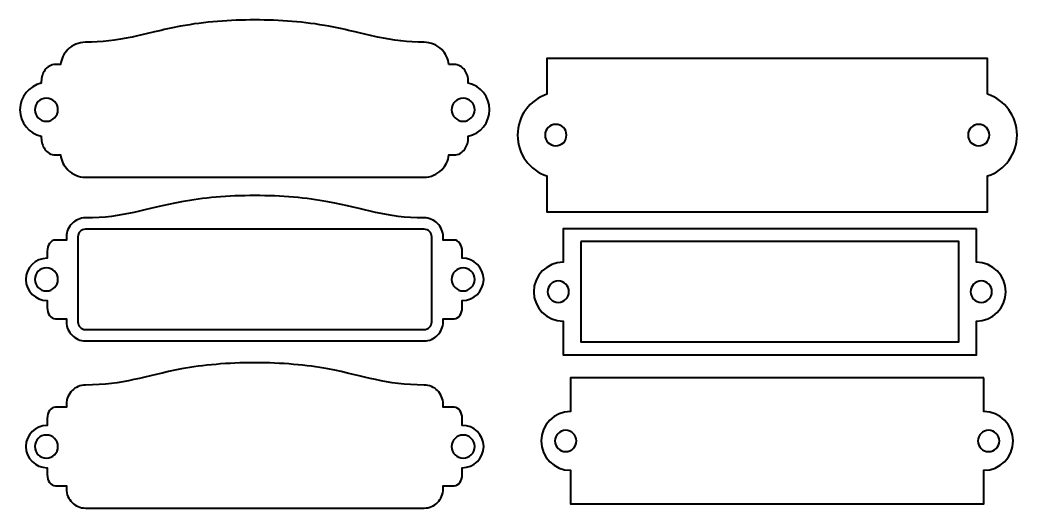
# Model space of a CAD drawing. Header units: millimetres. Extents: x -104 to 102, y -131 to 116.
# Drawn here: x -101.9 to 101.8, y -131.1 to -31.4 of the extents above; entities that cross this region are included whole.
import ezdxf

# ---------------------------------------------------------------- set-up
doc = ezdxf.new("R2010")
doc.units = ezdxf.units.MM
doc.header["$MEASUREMENT"] = 0
doc.layers.add('Layer 1', color=7, linetype='Continuous')

msp = doc.modelspace()

# ---------------------------------------------------------------- linework, layer by layer
at = {"layer": 'Layer 1', "color": 33, "lineweight": 40}
msp.add_open_spline([(-14.269, -40.5094), (-14.269, -40.5094), (-13.2005, -40.5094), (-13.2005, -40.5094), (-13.2005, -40.5094), (-12.3185, -40.5094), (-11.5521, -40.9818), (-11.0422, -41.6851), (-11.0422, -41.6851), (-10.5555, -42.3553), (-10.3217, -43.1948), (-10.3217, -44.0184), (-10.3217, -44.0184), (-10.3217, -44.0184), (-10.3217, -44.3439), (-10.3217, -44.3439), (-10.3217, -44.3439), (-7.8401, -44.8833), (-5.9549, -47.1203), (-5.9549, -49.756), (-5.9549, -49.756), (-5.9549, -52.4022), (-7.8376, -54.6196), (-10.3217, -55.1636), (-10.3217, -55.1636), (-10.3217, -55.1636), (-10.3217, -55.4938), (-10.3217, -55.4938), (-10.3217, -55.4938), (-10.3217, -56.3171), (-10.5555, -57.1567), (-11.0422, -57.8274), (-11.0422, -57.8274), (-11.5521, -58.5303), (-12.3185, -59.0027), (-13.2005, -59.0027), (-13.2005, -59.0027), (-13.2005, -59.0027), (-14.269, -59.0027), (-14.269, -59.0027), (-14.269, -59.0027), (-14.3975, -60.1472), (-14.9116, -61.2152), (-15.7346, -62.038), (-15.7346, -62.038), (-16.6919, -62.9952), (-17.9812, -63.5347), (-19.3364, -63.5347), (-19.3364, -63.5347), (-19.3364, -63.5347), (-88.4982, -63.5347), (-88.4982, -63.5347), (-88.4982, -63.5347), (-89.8531, -63.5347), (-91.1429, -62.9952), (-92.1, -62.038), (-92.1, -62.038), (-92.9231, -61.2152), (-93.4372, -60.1472), (-93.5657, -59.0027), (-93.5657, -59.0027), (-93.5657, -59.0027), (-94.634, -59.0027), (-94.634, -59.0027), (-94.634, -59.0027), (-95.5161, -59.0027), (-96.2824, -58.5303), (-96.7927, -57.8273), (-96.7927, -57.8273), (-97.279, -57.1567), (-97.5129, -56.3171), (-97.5129, -55.4938), (-97.5129, -55.4938), (-97.5129, -55.4938), (-97.5129, -55.1636), (-97.5129, -55.1636), (-97.5129, -55.1636), (-99.9968, -54.6196), (-101.8797, -52.4019), (-101.8797, -49.756), (-101.8797, -49.756), (-101.8797, -47.1163), (-99.9986, -44.8872), (-97.5129, -44.3459), (-97.5129, -44.3459), (-97.5129, -44.3459), (-97.5129, -44.0184), (-97.5129, -44.0184), (-97.5129, -44.0184), (-97.5129, -43.1948), (-97.279, -42.3553), (-96.7927, -41.6851), (-96.7927, -41.6851), (-96.2826, -40.9818), (-95.5161, -40.5094), (-94.634, -40.5094), (-94.634, -40.5094), (-94.634, -40.5094), (-93.5657, -40.5094), (-93.5657, -40.5094), (-93.5657, -40.5094), (-93.4372, -39.3651), (-92.9231, -38.2968), (-92.1, -37.474), (-92.1, -37.474), (-91.1429, -36.5168), (-89.8531, -35.9775), (-88.4982, -35.9775), (-88.4982, -35.9775), (-85.2162, -35.9775), (-82.1933, -35.6103), (-78.9912, -34.9232), (-78.9912, -34.9232), (-77.4531, -34.5932), (-75.925, -34.2146), (-74.3942, -33.852), (-74.3942, -33.852), (-72.6276, -33.4335), (-70.8595, -33.0398), (-69.0744, -32.7069), (-69.0744, -32.7069), (-64.1205, -31.7823), (-58.9523, -31.4168), (-53.9173, -31.4168), (-53.9173, -31.4168), (-48.8822, -31.4168), (-43.7141, -31.7823), (-38.7603, -32.7069), (-38.7603, -32.7069), (-36.9754, -33.0398), (-35.2075, -33.4335), (-33.4404, -33.852), (-33.4404, -33.852), (-31.9097, -34.2146), (-30.3816, -34.5932), (-28.8436, -34.9232), (-28.8436, -34.9232), (-25.6413, -35.6103), (-22.6184, -35.9775), (-19.3364, -35.9775), (-19.3364, -35.9775), (-17.9812, -35.9775), (-16.6919, -36.5168), (-15.7346, -37.474), (-15.7346, -37.474), (-14.9116, -38.2968), (-14.3976, -39.3651), (-14.269, -40.5094)], degree=3, knots=[0, 0, 0, 0, 0.02702703, 0.02702703, 0.02702703, 0.02702703, 0.05405405, 0.05405405, 0.05405405, 0.05405405, 0.08108108, 0.08108108, 0.08108108, 0.08108108, 0.10810811, 0.10810811, 0.10810811, 0.10810811, 0.13513514, 0.13513514, 0.13513514, 0.13513514, 0.16216216, 0.16216216, 0.16216216, 0.16216216, 0.18918919, 0.18918919, 0.18918919, 0.18918919, 0.21621622, 0.21621622, 0.21621622, 0.21621622, 0.24324324, 0.24324324, 0.24324324, 0.24324324, 0.27027027, 0.27027027, 0.27027027, 0.27027027, 0.2972973, 0.2972973, 0.2972973, 0.2972973, 0.32432432, 0.32432432, 0.32432432, 0.32432432, 0.35135135, 0.35135135, 0.35135135, 0.35135135, 0.37837838, 0.37837838, 0.37837838, 0.37837838, 0.40540541, 0.40540541, 0.40540541, 0.40540541, 0.43243243, 0.43243243, 0.43243243, 0.43243243, 0.45945946, 0.45945946, 0.45945946, 0.45945946, 0.48648649, 0.48648649, 0.48648649, 0.48648649, 0.51351351, 0.51351351, 0.51351351, 0.51351351, 0.54054054, 0.54054054, 0.54054054, 0.54054054, 0.56756757, 0.56756757, 0.56756757, 0.56756757, 0.59459459, 0.59459459, 0.59459459, 0.59459459, 0.62162162, 0.62162162, 0.62162162, 0.62162162, 0.64864865, 0.64864865, 0.64864865, 0.64864865, 0.67567568, 0.67567568, 0.67567568, 0.67567568, 0.7027027, 0.7027027, 0.7027027, 0.7027027, 0.72972973, 0.72972973, 0.72972973, 0.72972973, 0.75675676, 0.75675676, 0.75675676, 0.75675676, 0.78378378, 0.78378378, 0.78378378, 0.78378378, 0.81081081, 0.81081081, 0.81081081, 0.81081081, 0.83783784, 0.83783784, 0.83783784, 0.83783784, 0.86486486, 0.86486486, 0.86486486, 0.86486486, 0.89189189, 0.89189189, 0.89189189, 0.89189189, 0.91891892, 0.91891892, 0.91891892, 0.91891892, 0.94594595, 0.94594595, 0.94594595, 0.94594595, 0.97297297, 0.97297297, 0.97297297, 0.97297297, 1, 1, 1, 1], dxfattribs=at)
at = {"layer": 'Layer 1', "color": 73, "lineweight": 40}
msp.add_open_spline([(95.763, -46.5893), (99.2525, -47.7601), (101.7676, -51.0575), (101.7676, -54.9406), (101.7676, -54.9406), (101.7676, -58.8235), (99.2525, -62.1206), (95.763, -63.2914), (95.763, -63.2914), (95.763, -63.2914), (95.763, -70.6092), (95.763, -70.6092), (95.763, -70.6092), (95.763, -70.6092), (5.751, -70.6092), (5.751, -70.6092), (5.751, -70.6092), (5.751, -70.6092), (5.751, -63.2914), (5.751, -63.2914), (5.751, -63.2914), (2.2617, -62.1206), (-0.2536, -58.8235), (-0.2536, -54.9406), (-0.2536, -54.9406), (-0.2536, -51.0575), (2.2616, -47.7602), (5.751, -46.5893), (5.751, -46.5893), (5.751, -46.5893), (5.751, -39.2717), (5.751, -39.2717), (5.751, -39.2717), (5.751, -39.2717), (95.763, -39.2717), (95.763, -39.2717), (95.763, -39.2717), (95.763, -39.2717), (95.763, -46.5893), (95.763, -46.5893)], degree=3, knots=[0, 0, 0, 0, 0.1, 0.1, 0.1, 0.1, 0.2, 0.2, 0.2, 0.2, 0.3, 0.3, 0.3, 0.3, 0.4, 0.4, 0.4, 0.4, 0.5, 0.5, 0.5, 0.5, 0.6, 0.6, 0.6, 0.6, 0.7, 0.7, 0.7, 0.7, 0.8, 0.8, 0.8, 0.8, 0.9, 0.9, 0.9, 0.9, 1, 1, 1, 1], dxfattribs=at)
at = {"layer": 'Layer 1', "color": 7, "lineweight": 40}
for points, knots in [([(-96.478, -47.3978), (-95.1757, -47.3978), (-94.1196, -48.4538), (-94.1196, -49.756), (-94.1196, -49.756), (-94.1196, -51.0582), (-95.1757, -52.1139), (-96.478, -52.1139), (-96.478, -52.1139), (-97.7796, -52.1139), (-98.8359, -51.0582), (-98.8359, -49.756), (-98.8359, -49.756), (-98.8359, -48.4538), (-97.7796, -47.3978), (-96.478, -47.3978)], [0, 0, 0, 0, 0.25, 0.25, 0.25, 0.25, 0.5, 0.5, 0.5, 0.5, 0.75, 0.75, 0.75, 0.75, 1, 1, 1, 1]), ([(-11.3567, -47.3978), (-10.055, -47.3978), (-8.9986, -48.4538), (-8.9986, -49.756), (-8.9986, -49.756), (-8.9986, -51.0582), (-10.055, -52.1139), (-11.3567, -52.1139), (-11.3567, -52.1139), (-12.659, -52.1139), (-13.715, -51.0582), (-13.715, -49.756), (-13.715, -49.756), (-13.715, -48.4538), (-12.659, -47.3978), (-11.3567, -47.3978)], [0, 0, 0, 0, 0.25, 0.25, 0.25, 0.25, 0.5, 0.5, 0.5, 0.5, 0.75, 0.75, 0.75, 0.75, 1, 1, 1, 1]), ([(7.5654, -52.7517), (8.7737, -52.7517), (9.754, -53.7316), (9.754, -54.9406), (9.754, -54.9406), (9.754, -56.1491), (8.7737, -57.1293), (7.5654, -57.1293), (7.5654, -57.1293), (6.3567, -57.1293), (5.3767, -56.1491), (5.3767, -54.9406), (5.3767, -54.9406), (5.3767, -53.7316), (6.3567, -52.7517), (7.5654, -52.7517)], [0, 0, 0, 0, 0.25, 0.25, 0.25, 0.25, 0.5, 0.5, 0.5, 0.5, 0.75, 0.75, 0.75, 0.75, 1, 1, 1, 1]), ([(7.5654, -52.7517), (8.7737, -52.7517), (9.754, -53.7316), (9.754, -54.9406), (9.754, -54.9406), (9.754, -56.1491), (8.7737, -57.1293), (7.5654, -57.1293), (7.5654, -57.1293), (6.3567, -57.1293), (5.3767, -56.1491), (5.3767, -54.9406), (5.3767, -54.9406), (5.3767, -53.7316), (6.3567, -52.7517), (7.5654, -52.7517)], [0, 0, 0, 0, 0.25, 0.25, 0.25, 0.25, 0.5, 0.5, 0.5, 0.5, 0.75, 0.75, 0.75, 0.75, 1, 1, 1, 1]), ([(7.5654, -52.7517), (8.7738, -52.7517), (9.754, -53.7316), (9.754, -54.9406), (9.754, -54.9406), (9.754, -56.149), (8.7738, -57.1293), (7.5654, -57.1293), (7.5654, -57.1293), (6.3567, -57.1293), (5.3767, -56.149), (5.3767, -54.9406), (5.3767, -54.9406), (5.3767, -53.7316), (6.3567, -52.7517), (7.5654, -52.7517)], [0, 0, 0, 0, 0.25, 0.25, 0.25, 0.25, 0.5, 0.5, 0.5, 0.5, 0.75, 0.75, 0.75, 0.75, 1, 1, 1, 1]), ([(93.9491, -52.7517), (95.1573, -52.7517), (96.1374, -53.7316), (96.1374, -54.9406), (96.1374, -54.9406), (96.1374, -56.1491), (95.1573, -57.1293), (93.9491, -57.1293), (93.9491, -57.1293), (92.7398, -57.1293), (91.7601, -56.1491), (91.7601, -54.9406), (91.7601, -54.9406), (91.7601, -53.7316), (92.7398, -52.7517), (93.9491, -52.7517)], [0, 0, 0, 0, 0.25, 0.25, 0.25, 0.25, 0.5, 0.5, 0.5, 0.5, 0.75, 0.75, 0.75, 0.75, 1, 1, 1, 1]), ([(93.9491, -52.7517), (95.1573, -52.7517), (96.1374, -53.7316), (96.1374, -54.9406), (96.1374, -54.9406), (96.1374, -56.1491), (95.1573, -57.1293), (93.9491, -57.1293), (93.9491, -57.1293), (92.7398, -57.1293), (91.7601, -56.1491), (91.7601, -54.9406), (91.7601, -54.9406), (91.7601, -53.7316), (92.7398, -52.7517), (93.9491, -52.7517)], [0, 0, 0, 0, 0.25, 0.25, 0.25, 0.25, 0.5, 0.5, 0.5, 0.5, 0.75, 0.75, 0.75, 0.75, 1, 1, 1, 1]), ([(93.9489, -52.7517), (95.1572, -52.7517), (96.1374, -53.7316), (96.1374, -54.9406), (96.1374, -54.9406), (96.1374, -56.149), (95.1572, -57.1293), (93.9489, -57.1293), (93.9489, -57.1293), (92.7399, -57.1293), (91.7602, -56.149), (91.7602, -54.9406), (91.7602, -54.9406), (91.7602, -53.7316), (92.7399, -52.7517), (93.9489, -52.7517)], [0, 0, 0, 0, 0.25, 0.25, 0.25, 0.25, 0.5, 0.5, 0.5, 0.5, 0.75, 0.75, 0.75, 0.75, 1, 1, 1, 1]), ([(-88.4982, -74.1825), (-88.4982, -74.1825), (-19.3365, -74.1825), (-19.3365, -74.1825), (-19.3365, -74.1825), (-18.4818, -74.1825), (-17.7828, -74.8816), (-17.7828, -75.7364), (-17.7828, -75.7364), (-17.7828, -75.7364), (-17.7828, -93.0962), (-17.7828, -93.0962), (-17.7828, -93.0962), (-17.7828, -93.9503), (-18.4818, -94.6494), (-19.3365, -94.6494), (-19.3365, -94.6494), (-19.3365, -94.6494), (-88.4982, -94.6494), (-88.4982, -94.6494), (-88.4982, -94.6494), (-89.353, -94.6494), (-90.052, -93.9503), (-90.052, -93.0962), (-90.052, -93.0962), (-90.052, -93.0962), (-90.052, -75.7364), (-90.052, -75.7364), (-90.052, -75.7364), (-90.052, -74.8816), (-89.353, -74.1825), (-88.4982, -74.1825)], [0, 0, 0, 0, 0.125, 0.125, 0.125, 0.125, 0.25, 0.25, 0.25, 0.25, 0.375, 0.375, 0.375, 0.375, 0.5, 0.5, 0.5, 0.5, 0.625, 0.625, 0.625, 0.625, 0.75, 0.75, 0.75, 0.75, 0.875, 0.875, 0.875, 0.875, 1, 1, 1, 1]), ([(12.6498, -76.6974), (12.6498, -76.6974), (89.8718, -76.6974), (89.8718, -76.6974), (89.8718, -76.6974), (89.8718, -76.6974), (89.8718, -97.1661), (89.8718, -97.1661), (89.8718, -97.1661), (89.8718, -97.1661), (12.6498, -97.1661), (12.6498, -97.1661), (12.6498, -97.1661), (12.6498, -97.1661), (12.6498, -76.6974), (12.6498, -76.6974)], [0, 0, 0, 0, 0.25, 0.25, 0.25, 0.25, 0.5, 0.5, 0.5, 0.5, 0.75, 0.75, 0.75, 0.75, 1, 1, 1, 1]), ([(-96.4781, -82.058), (-95.1758, -82.058), (-94.1197, -83.1139), (-94.1197, -84.4161), (-94.1197, -84.4161), (-94.1197, -85.7183), (-95.1758, -86.774), (-96.4781, -86.774), (-96.4781, -86.774), (-97.7797, -86.774), (-98.836, -85.7183), (-98.836, -84.4161), (-98.836, -84.4161), (-98.836, -83.1139), (-97.7797, -82.058), (-96.4781, -82.058)], [0, 0, 0, 0, 0.25, 0.25, 0.25, 0.25, 0.5, 0.5, 0.5, 0.5, 0.75, 0.75, 0.75, 0.75, 1, 1, 1, 1]), ([(-11.3568, -82.058), (-10.055, -82.058), (-8.9987, -83.1139), (-8.9987, -84.4161), (-8.9987, -84.4161), (-8.9987, -85.7183), (-10.055, -86.774), (-11.3568, -86.774), (-11.3568, -86.774), (-12.6591, -86.774), (-13.715, -85.7183), (-13.715, -84.4161), (-13.715, -84.4161), (-13.715, -83.1139), (-12.6591, -82.058), (-11.3568, -82.058)], [0, 0, 0, 0, 0.25, 0.25, 0.25, 0.25, 0.5, 0.5, 0.5, 0.5, 0.75, 0.75, 0.75, 0.75, 1, 1, 1, 1]), ([(8.0692, -84.743), (9.2775, -84.743), (10.2578, -85.7229), (10.2578, -86.9319), (10.2578, -86.9319), (10.2578, -88.1404), (9.2775, -89.1206), (8.0692, -89.1206), (8.0692, -89.1206), (6.8605, -89.1206), (5.8805, -88.1404), (5.8805, -86.9319), (5.8805, -86.9319), (5.8805, -85.7229), (6.8605, -84.743), (8.0692, -84.743)], [0, 0, 0, 0, 0.25, 0.25, 0.25, 0.25, 0.5, 0.5, 0.5, 0.5, 0.75, 0.75, 0.75, 0.75, 1, 1, 1, 1]), ([(94.4529, -84.743), (95.6611, -84.743), (96.6412, -85.7229), (96.6412, -86.9319), (96.6412, -86.9319), (96.6412, -88.1404), (95.6611, -89.1206), (94.4529, -89.1206), (94.4529, -89.1206), (93.2436, -89.1206), (92.2639, -88.1404), (92.2639, -86.9319), (92.2639, -86.9319), (92.2639, -85.7229), (93.2436, -84.743), (94.4529, -84.743)], [0, 0, 0, 0, 0.25, 0.25, 0.25, 0.25, 0.5, 0.5, 0.5, 0.5, 0.75, 0.75, 0.75, 0.75, 1, 1, 1, 1]), ([(9.5806, -115.2229), (10.7889, -115.2229), (11.7692, -116.2028), (11.7692, -117.4118), (11.7692, -117.4118), (11.7692, -118.6203), (10.7889, -119.6005), (9.5806, -119.6005), (9.5806, -119.6005), (8.3719, -119.6005), (7.3919, -118.6203), (7.3919, -117.4118), (7.3919, -117.4118), (7.3919, -116.2028), (8.3719, -115.2229), (9.5806, -115.2229)], [0, 0, 0, 0, 0.25, 0.25, 0.25, 0.25, 0.5, 0.5, 0.5, 0.5, 0.75, 0.75, 0.75, 0.75, 1, 1, 1, 1]), ([(95.9643, -115.2229), (97.1725, -115.2229), (98.1526, -116.2028), (98.1526, -117.4118), (98.1526, -117.4118), (98.1526, -118.6203), (97.1725, -119.6005), (95.9643, -119.6005), (95.9643, -119.6005), (94.755, -119.6005), (93.7753, -118.6203), (93.7753, -117.4118), (93.7753, -117.4118), (93.7753, -116.2028), (94.755, -115.2229), (95.9643, -115.2229)], [0, 0, 0, 0, 0.25, 0.25, 0.25, 0.25, 0.5, 0.5, 0.5, 0.5, 0.75, 0.75, 0.75, 0.75, 1, 1, 1, 1]), ([(-96.4781, -116.2015), (-95.1758, -116.2015), (-94.1197, -117.2575), (-94.1197, -118.5597), (-94.1197, -118.5597), (-94.1197, -119.8619), (-95.1758, -120.9176), (-96.4781, -120.9176), (-96.4781, -120.9176), (-97.7797, -120.9176), (-98.836, -119.8619), (-98.836, -118.5597), (-98.836, -118.5597), (-98.836, -117.2575), (-97.7797, -116.2015), (-96.4781, -116.2015)], [0, 0, 0, 0, 0.25, 0.25, 0.25, 0.25, 0.5, 0.5, 0.5, 0.5, 0.75, 0.75, 0.75, 0.75, 1, 1, 1, 1]), ([(-11.3568, -116.2015), (-10.055, -116.2015), (-8.9987, -117.2575), (-8.9987, -118.5597), (-8.9987, -118.5597), (-8.9987, -119.8619), (-10.055, -120.9176), (-11.3568, -120.9176), (-11.3568, -120.9176), (-12.6591, -120.9176), (-13.715, -119.8619), (-13.715, -118.5597), (-13.715, -118.5597), (-13.715, -117.2575), (-12.6591, -116.2015), (-11.3568, -116.2015)], [0, 0, 0, 0, 0.25, 0.25, 0.25, 0.25, 0.5, 0.5, 0.5, 0.5, 0.75, 0.75, 0.75, 0.75, 1, 1, 1, 1])]:
    msp.add_open_spline(points, degree=3, knots=knots, dxfattribs=at)
at = {"layer": 'Layer 1', "color": 40, "lineweight": 40}
msp.add_open_spline([(-88.4982, -71.8515), (-80.6563, -71.8515), (-76.4903, -69.9864), (-68.8517, -68.5607), (-68.8517, -68.5607), (-64.5484, -67.7574), (-59.4213, -67.2911), (-53.9174, -67.2911), (-53.9174, -67.2911), (-48.4134, -67.2911), (-43.2866, -67.7574), (-38.9833, -68.5607), (-38.9833, -68.5607), (-31.3446, -69.9864), (-27.1785, -71.8515), (-19.3365, -71.8515), (-19.3365, -71.8515), (-18.2683, -71.8515), (-17.297, -72.2885), (-16.593, -72.9925), (-16.593, -72.9925), (-15.889, -73.6965), (-15.4517, -74.6678), (-15.4517, -75.7364), (-15.4517, -75.7364), (-15.4517, -75.7364), (-15.4517, -76.3836), (-15.4517, -76.3836), (-15.4517, -76.3836), (-15.4517, -76.3836), (-13.2006, -76.3836), (-13.2006, -76.3836), (-13.2006, -76.3836), (-12.7428, -76.3836), (-12.3265, -76.6417), (-12.0248, -77.0578), (-12.0248, -77.0578), (-11.7231, -77.4737), (-11.5357, -78.0475), (-11.5357, -78.6784), (-11.5357, -78.6784), (-11.5357, -78.6784), (-11.5357, -80.095), (-11.5357, -80.095), (-11.5357, -80.095), (-9.1491, -80.0617), (-7.1692, -82.0368), (-7.1692, -84.4161), (-7.1692, -84.4161), (-7.1692, -86.8085), (-9.1477, -88.7539), (-11.5357, -88.737), (-11.5357, -88.737), (-11.5357, -88.737), (-11.5357, -90.1539), (-11.5357, -90.1539), (-11.5357, -90.1539), (-11.5357, -90.7847), (-11.7231, -91.3588), (-12.0248, -91.7743), (-12.0248, -91.7743), (-12.3265, -92.1904), (-12.7428, -92.4486), (-13.2006, -92.4486), (-13.2006, -92.4486), (-13.2006, -92.4486), (-15.4517, -92.4486), (-15.4517, -92.4486), (-15.4517, -92.4486), (-15.4517, -92.4486), (-15.4517, -93.0962), (-15.4517, -93.0962), (-15.4517, -93.0962), (-15.4517, -94.1646), (-15.889, -95.1356), (-16.593, -95.8397), (-16.593, -95.8397), (-17.297, -96.5439), (-18.2683, -96.9806), (-19.3365, -96.9806), (-19.3365, -96.9806), (-19.3365, -96.9806), (-53.9174, -96.9806), (-53.9174, -96.9806), (-53.9174, -96.9806), (-53.9174, -96.9806), (-88.4982, -96.9806), (-88.4982, -96.9806), (-88.4982, -96.9806), (-89.5664, -96.9806), (-90.5378, -96.5439), (-91.2416, -95.8397), (-91.2416, -95.8397), (-91.9455, -95.1356), (-92.3831, -94.1646), (-92.3831, -93.0962), (-92.3831, -93.0962), (-92.3831, -93.0962), (-92.3831, -92.4486), (-92.3831, -92.4486), (-92.3831, -92.4486), (-92.3831, -92.4486), (-94.6341, -92.4486), (-94.6341, -92.4486), (-94.6341, -92.4486), (-95.0918, -92.4486), (-95.5082, -92.1904), (-95.8099, -91.7743), (-95.8099, -91.7743), (-96.1116, -91.3588), (-96.2991, -90.7847), (-96.2991, -90.1539), (-96.2991, -90.1539), (-96.2991, -90.1539), (-96.2991, -88.737), (-96.2991, -88.737), (-96.2991, -88.737), (-98.6871, -88.7539), (-100.6655, -86.8083), (-100.6655, -84.4161), (-100.6655, -84.4161), (-100.6655, -82.0463), (-98.7147, -80.0945), (-96.3445, -80.0945), (-96.3445, -80.0945), (-96.3291, -80.0945), (-96.3141, -80.095), (-96.2991, -80.095), (-96.2991, -80.095), (-96.2991, -80.095), (-96.2991, -78.6784), (-96.2991, -78.6784), (-96.2991, -78.6784), (-96.2991, -78.0475), (-96.1116, -77.4737), (-95.8099, -77.0578), (-95.8099, -77.0578), (-95.5082, -76.6417), (-95.0918, -76.3836), (-94.6341, -76.3836), (-94.6341, -76.3836), (-94.6341, -76.3836), (-92.3831, -76.3836), (-92.3831, -76.3836), (-92.3831, -76.3836), (-92.3831, -76.3836), (-92.3831, -75.7364), (-92.3831, -75.7364), (-92.3831, -75.7364), (-92.3831, -74.6678), (-91.9455, -73.6965), (-91.2416, -72.9925), (-91.2416, -72.9925), (-90.5378, -72.2885), (-89.5664, -71.8515), (-88.4982, -71.8515)], degree=3, knots=[0, 0, 0, 0, 0.02564103, 0.02564103, 0.02564103, 0.02564103, 0.05128205, 0.05128205, 0.05128205, 0.05128205, 0.07692308, 0.07692308, 0.07692308, 0.07692308, 0.1025641, 0.1025641, 0.1025641, 0.1025641, 0.12820513, 0.12820513, 0.12820513, 0.12820513, 0.15384615, 0.15384615, 0.15384615, 0.15384615, 0.17948718, 0.17948718, 0.17948718, 0.17948718, 0.20512821, 0.20512821, 0.20512821, 0.20512821, 0.23076923, 0.23076923, 0.23076923, 0.23076923, 0.25641026, 0.25641026, 0.25641026, 0.25641026, 0.28205128, 0.28205128, 0.28205128, 0.28205128, 0.30769231, 0.30769231, 0.30769231, 0.30769231, 0.33333333, 0.33333333, 0.33333333, 0.33333333, 0.35897436, 0.35897436, 0.35897436, 0.35897436, 0.38461538, 0.38461538, 0.38461538, 0.38461538, 0.41025641, 0.41025641, 0.41025641, 0.41025641, 0.43589744, 0.43589744, 0.43589744, 0.43589744, 0.46153846, 0.46153846, 0.46153846, 0.46153846, 0.48717949, 0.48717949, 0.48717949, 0.48717949, 0.51282051, 0.51282051, 0.51282051, 0.51282051, 0.53846154, 0.53846154, 0.53846154, 0.53846154, 0.56410256, 0.56410256, 0.56410256, 0.56410256, 0.58974359, 0.58974359, 0.58974359, 0.58974359, 0.61538462, 0.61538462, 0.61538462, 0.61538462, 0.64102564, 0.64102564, 0.64102564, 0.64102564, 0.66666667, 0.66666667, 0.66666667, 0.66666667, 0.69230769, 0.69230769, 0.69230769, 0.69230769, 0.71794872, 0.71794872, 0.71794872, 0.71794872, 0.74358974, 0.74358974, 0.74358974, 0.74358974, 0.76923077, 0.76923077, 0.76923077, 0.76923077, 0.79487179, 0.79487179, 0.79487179, 0.79487179, 0.82051282, 0.82051282, 0.82051282, 0.82051282, 0.84615385, 0.84615385, 0.84615385, 0.84615385, 0.87179487, 0.87179487, 0.87179487, 0.87179487, 0.8974359, 0.8974359, 0.8974359, 0.8974359, 0.92307692, 0.92307692, 0.92307692, 0.92307692, 0.94871795, 0.94871795, 0.94871795, 0.94871795, 0.97435897, 0.97435897, 0.97435897, 0.97435897, 1, 1, 1, 1], dxfattribs=at)
at = {"layer": 'Layer 1', "color": 242, "lineweight": 40}
msp.add_open_spline([(93.4651, -74.0646), (93.4651, -74.0646), (93.4651, -80.9269), (93.4651, -80.9269), (93.4651, -80.9269), (93.4651, -80.9269), (93.4653, -80.9269), (93.4653, -80.9269), (93.4653, -80.9269), (96.7811, -80.9269), (99.4698, -83.6157), (99.4698, -86.9319), (99.4698, -86.9319), (99.4698, -90.2477), (96.7811, -92.9363), (93.4653, -92.9363), (93.4653, -92.9363), (93.4653, -92.9363), (93.4651, -92.9363), (93.4651, -92.9363), (93.4651, -92.9363), (93.4651, -92.9363), (93.4651, -99.7989), (93.4651, -99.7989), (93.4651, -99.7989), (93.4651, -99.7989), (9.0565, -99.7989), (9.0565, -99.7989), (9.0565, -99.7989), (9.0565, -99.7989), (9.0565, -92.9363), (9.0565, -92.9363), (9.0565, -92.9363), (5.7404, -92.9362), (3.0518, -90.2476), (3.0518, -86.9319), (3.0518, -86.9319), (3.0518, -83.6157), (5.7404, -80.9271), (9.0565, -80.9269), (9.0565, -80.9269), (9.0565, -80.9269), (9.0565, -74.0646), (9.0565, -74.0646), (9.0565, -74.0646), (9.0565, -74.0646), (93.4651, -74.0646), (93.4651, -74.0646)], degree=3, knots=[0, 0, 0, 0, 0.08333333, 0.08333333, 0.08333333, 0.08333333, 0.16666667, 0.16666667, 0.16666667, 0.16666667, 0.25, 0.25, 0.25, 0.25, 0.33333333, 0.33333333, 0.33333333, 0.33333333, 0.41666667, 0.41666667, 0.41666667, 0.41666667, 0.5, 0.5, 0.5, 0.5, 0.58333333, 0.58333333, 0.58333333, 0.58333333, 0.66666667, 0.66666667, 0.66666667, 0.66666667, 0.75, 0.75, 0.75, 0.75, 0.83333333, 0.83333333, 0.83333333, 0.83333333, 0.91666667, 0.91666667, 0.91666667, 0.91666667, 1, 1, 1, 1], dxfattribs=at)
at = {"layer": 'Layer 1', "color": 131, "lineweight": 40}
for points, knots in [([(-88.4982, -105.995), (-80.6563, -105.995), (-76.4903, -104.13), (-68.8517, -102.7042), (-68.8517, -102.7042), (-64.5484, -101.901), (-59.4213, -101.4347), (-53.9174, -101.4347), (-53.9174, -101.4347), (-48.4134, -101.4347), (-43.2866, -101.901), (-38.9833, -102.7042), (-38.9833, -102.7042), (-31.3446, -104.13), (-27.1785, -105.995), (-19.3365, -105.995), (-19.3365, -105.995), (-18.2683, -105.995), (-17.297, -106.432), (-16.593, -107.1361), (-16.593, -107.1361), (-15.889, -107.8401), (-15.4517, -108.8114), (-15.4517, -109.8799), (-15.4517, -109.8799), (-15.4517, -109.8799), (-15.4517, -110.5272), (-15.4517, -110.5272), (-15.4517, -110.5272), (-15.4517, -110.5272), (-13.2006, -110.5272), (-13.2006, -110.5272), (-13.2006, -110.5272), (-12.7428, -110.5272), (-12.3265, -110.7852), (-12.0248, -111.2014), (-12.0248, -111.2014), (-11.7231, -111.6173), (-11.5357, -112.1911), (-11.5357, -112.822), (-11.5357, -112.822), (-11.5357, -112.822), (-11.5357, -114.2386), (-11.5357, -114.2386), (-11.5357, -114.2386), (-9.1491, -114.2053), (-7.1692, -116.1803), (-7.1692, -118.5597), (-7.1692, -118.5597), (-7.1692, -120.952), (-9.1477, -122.8974), (-11.5357, -122.8806), (-11.5357, -122.8806), (-11.5357, -122.8806), (-11.5357, -124.2974), (-11.5357, -124.2974), (-11.5357, -124.2974), (-11.5357, -124.9282), (-11.7231, -125.5023), (-12.0248, -125.9179), (-12.0248, -125.9179), (-12.3265, -126.334), (-12.7428, -126.5921), (-13.2006, -126.5921), (-13.2006, -126.5921), (-13.2006, -126.5921), (-15.4517, -126.5921), (-15.4517, -126.5921), (-15.4517, -126.5921), (-15.4517, -126.5921), (-15.4517, -127.2397), (-15.4517, -127.2397), (-15.4517, -127.2397), (-15.4517, -128.3082), (-15.889, -129.2791), (-16.593, -129.9833), (-16.593, -129.9833), (-17.297, -130.6875), (-18.2683, -131.1242), (-19.3365, -131.1242), (-19.3365, -131.1242), (-19.3365, -131.1242), (-53.9174, -131.1242), (-53.9174, -131.1242), (-53.9174, -131.1242), (-53.9174, -131.1242), (-88.4982, -131.1242), (-88.4982, -131.1242), (-88.4982, -131.1242), (-89.5664, -131.1242), (-90.5378, -130.6875), (-91.2416, -129.9833), (-91.2416, -129.9833), (-91.9455, -129.2791), (-92.3831, -128.3082), (-92.3831, -127.2397), (-92.3831, -127.2397), (-92.3831, -127.2397), (-92.3831, -126.5921), (-92.3831, -126.5921), (-92.3831, -126.5921), (-92.3831, -126.5921), (-94.6341, -126.5921), (-94.6341, -126.5921), (-94.6341, -126.5921), (-95.0918, -126.5921), (-95.5082, -126.334), (-95.8099, -125.9179), (-95.8099, -125.9179), (-96.1116, -125.5023), (-96.2991, -124.9282), (-96.2991, -124.2974), (-96.2991, -124.2974), (-96.2991, -124.2974), (-96.2991, -122.8806), (-96.2991, -122.8806), (-96.2991, -122.8806), (-98.6871, -122.8974), (-100.6655, -120.9519), (-100.6655, -118.5597), (-100.6655, -118.5597), (-100.6655, -116.1898), (-98.7147, -114.2381), (-96.3445, -114.2381), (-96.3445, -114.2381), (-96.3291, -114.2381), (-96.3141, -114.2386), (-96.2991, -114.2386), (-96.2991, -114.2386), (-96.2991, -114.2386), (-96.2991, -112.822), (-96.2991, -112.822), (-96.2991, -112.822), (-96.2991, -112.1911), (-96.1116, -111.6173), (-95.8099, -111.2014), (-95.8099, -111.2014), (-95.5082, -110.7852), (-95.0918, -110.5272), (-94.6341, -110.5272), (-94.6341, -110.5272), (-94.6341, -110.5272), (-92.3831, -110.5272), (-92.3831, -110.5272), (-92.3831, -110.5272), (-92.3831, -110.5272), (-92.3831, -109.8799), (-92.3831, -109.8799), (-92.3831, -109.8799), (-92.3831, -108.8114), (-91.9455, -107.8401), (-91.2416, -107.1361), (-91.2416, -107.1361), (-90.5378, -106.432), (-89.5664, -105.995), (-88.4982, -105.995)], [0, 0, 0, 0, 0.02564103, 0.02564103, 0.02564103, 0.02564103, 0.05128205, 0.05128205, 0.05128205, 0.05128205, 0.07692308, 0.07692308, 0.07692308, 0.07692308, 0.1025641, 0.1025641, 0.1025641, 0.1025641, 0.12820513, 0.12820513, 0.12820513, 0.12820513, 0.15384615, 0.15384615, 0.15384615, 0.15384615, 0.17948718, 0.17948718, 0.17948718, 0.17948718, 0.20512821, 0.20512821, 0.20512821, 0.20512821, 0.23076923, 0.23076923, 0.23076923, 0.23076923, 0.25641026, 0.25641026, 0.25641026, 0.25641026, 0.28205128, 0.28205128, 0.28205128, 0.28205128, 0.30769231, 0.30769231, 0.30769231, 0.30769231, 0.33333333, 0.33333333, 0.33333333, 0.33333333, 0.35897436, 0.35897436, 0.35897436, 0.35897436, 0.38461538, 0.38461538, 0.38461538, 0.38461538, 0.41025641, 0.41025641, 0.41025641, 0.41025641, 0.43589744, 0.43589744, 0.43589744, 0.43589744, 0.46153846, 0.46153846, 0.46153846, 0.46153846, 0.48717949, 0.48717949, 0.48717949, 0.48717949, 0.51282051, 0.51282051, 0.51282051, 0.51282051, 0.53846154, 0.53846154, 0.53846154, 0.53846154, 0.56410256, 0.56410256, 0.56410256, 0.56410256, 0.58974359, 0.58974359, 0.58974359, 0.58974359, 0.61538462, 0.61538462, 0.61538462, 0.61538462, 0.64102564, 0.64102564, 0.64102564, 0.64102564, 0.66666667, 0.66666667, 0.66666667, 0.66666667, 0.69230769, 0.69230769, 0.69230769, 0.69230769, 0.71794872, 0.71794872, 0.71794872, 0.71794872, 0.74358974, 0.74358974, 0.74358974, 0.74358974, 0.76923077, 0.76923077, 0.76923077, 0.76923077, 0.79487179, 0.79487179, 0.79487179, 0.79487179, 0.82051282, 0.82051282, 0.82051282, 0.82051282, 0.84615385, 0.84615385, 0.84615385, 0.84615385, 0.87179487, 0.87179487, 0.87179487, 0.87179487, 0.8974359, 0.8974359, 0.8974359, 0.8974359, 0.92307692, 0.92307692, 0.92307692, 0.92307692, 0.94871795, 0.94871795, 0.94871795, 0.94871795, 0.97435897, 0.97435897, 0.97435897, 0.97435897, 1, 1, 1, 1]), ([(94.9765, -104.5445), (94.9765, -104.5445), (94.9765, -111.4068), (94.9765, -111.4068), (94.9765, -111.4068), (94.9765, -111.4068), (94.9767, -111.4068), (94.9767, -111.4068), (94.9767, -111.4068), (98.2925, -111.4068), (100.9812, -114.0956), (100.9812, -117.4118), (100.9812, -117.4118), (100.9812, -120.7276), (98.2925, -123.4162), (94.9767, -123.4162), (94.9767, -123.4162), (94.9767, -123.4162), (94.9765, -123.4162), (94.9765, -123.4162), (94.9765, -123.4162), (94.9765, -123.4162), (94.9765, -130.2788), (94.9765, -130.2788), (94.9765, -130.2788), (94.9765, -130.2788), (10.5679, -130.2788), (10.5679, -130.2788), (10.5679, -130.2788), (10.5679, -130.2788), (10.5679, -123.4162), (10.5679, -123.4162), (10.5679, -123.4162), (7.2518, -123.4161), (4.5632, -120.7275), (4.5632, -117.4118), (4.5632, -117.4118), (4.5632, -114.0956), (7.2518, -111.407), (10.5679, -111.4068), (10.5679, -111.4068), (10.5679, -111.4068), (10.5679, -104.5445), (10.5679, -104.5445), (10.5679, -104.5445), (10.5679, -104.5445), (94.9765, -104.5445), (94.9765, -104.5445)], [0, 0, 0, 0, 0.08333333, 0.08333333, 0.08333333, 0.08333333, 0.16666667, 0.16666667, 0.16666667, 0.16666667, 0.25, 0.25, 0.25, 0.25, 0.33333333, 0.33333333, 0.33333333, 0.33333333, 0.41666667, 0.41666667, 0.41666667, 0.41666667, 0.5, 0.5, 0.5, 0.5, 0.58333333, 0.58333333, 0.58333333, 0.58333333, 0.66666667, 0.66666667, 0.66666667, 0.66666667, 0.75, 0.75, 0.75, 0.75, 0.83333333, 0.83333333, 0.83333333, 0.83333333, 0.91666667, 0.91666667, 0.91666667, 0.91666667, 1, 1, 1, 1])]:
    msp.add_open_spline(points, degree=3, knots=knots, dxfattribs=at)

doc.saveas('drawing.dxf')
